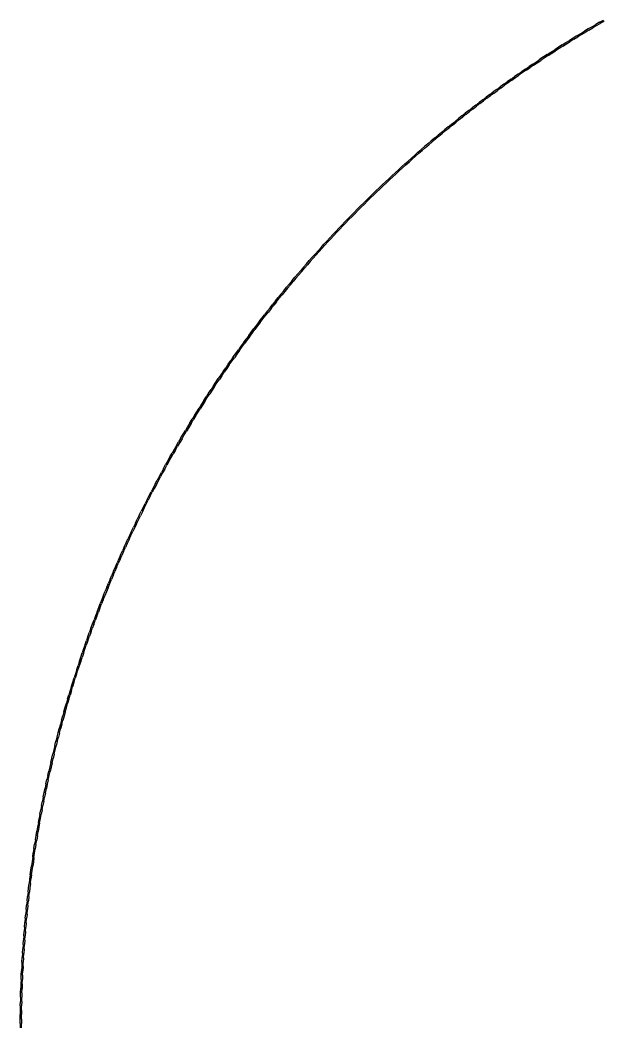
# Model space of a CAD drawing. Header units: metres. Extents: x 2 to 41.4, y 0.9 to 39.
# Drawn here: x 2.025 to 2.375, y 8.046 to 8.652 of the extents above; entities that cross this region are included whole.
import ezdxf

# ---------------------------------------------------------------- set-up
doc = ezdxf.new("R2010")
doc.units = ezdxf.units.M
doc.layers.add('BSA_MATERIAL_SECTION', color=7, linetype='Continuous')

msp = doc.modelspace()

# ---------------------------------------------------------------- linework, layer by layer
at = {"layer": 'BSA_MATERIAL_SECTION'}
for p, q in [((2.37007, 8.6477), (2.37235, 8.64905)), ((2.37464, 8.65037), (2.37235, 8.64905)), ((2.37275, 8.64835), (2.37504, 8.64968)), ((2.37464, 8.65037), (2.37693, 8.6517)), ((2.37733, 8.651), (2.37504, 8.64968)), ((2.36099, 8.64226), (2.36325, 8.64364)), ((2.36366, 8.64295), (2.36141, 8.64158)), ((2.36325, 8.64364), (2.36552, 8.645)), ((2.36366, 8.64295), (2.36593, 8.64431)), ((2.36779, 8.64636), (2.36552, 8.645)), ((2.3682, 8.64567), (2.36593, 8.64431)), ((2.37007, 8.6477), (2.36779, 8.64636)), ((2.3682, 8.64567), (2.37048, 8.64701)), ((2.37275, 8.64835), (2.37048, 8.64701)), ((2.35199, 8.63668), (2.34976, 8.63527)), ((2.35199, 8.63668), (2.35423, 8.63809)), ((2.35242, 8.63601), (2.35466, 8.63742)), ((2.35423, 8.63809), (2.35648, 8.63949)), ((2.35466, 8.63742), (2.3569, 8.63881)), ((2.35873, 8.64088), (2.35648, 8.63949)), ((2.35915, 8.6402), (2.3569, 8.63881)), ((2.36099, 8.64226), (2.35873, 8.64088)), ((2.35915, 8.6402), (2.36141, 8.64158)), ((2.34308, 8.63097), (2.34087, 8.62952)), ((2.34352, 8.6303), (2.34131, 8.62886)), ((2.34308, 8.63097), (2.3453, 8.63241)), ((2.34352, 8.6303), (2.34574, 8.63174)), ((2.3453, 8.63241), (2.34753, 8.63384)), ((2.34574, 8.63174), (2.34796, 8.63317)), ((2.34976, 8.63527), (2.34753, 8.63384)), ((2.35019, 8.6346), (2.34796, 8.63317)), ((2.35242, 8.63601), (2.35019, 8.6346)), ((2.33426, 8.62512), (2.33207, 8.62364)), ((2.33471, 8.62446), (2.33252, 8.62298)), ((2.33426, 8.62512), (2.33646, 8.6266)), ((2.33471, 8.62446), (2.3369, 8.62594)), ((2.33646, 8.6266), (2.33866, 8.62806)), ((2.3369, 8.62594), (2.3391, 8.6274)), ((2.34087, 8.62952), (2.33866, 8.62806)), ((2.34131, 8.62886), (2.3391, 8.6274)), ((2.32553, 8.61914), (2.32336, 8.61763)), ((2.32382, 8.61698), (2.32599, 8.61849)), ((2.32553, 8.61914), (2.3277, 8.62065)), ((2.32815, 8.62), (2.32599, 8.61849)), ((2.32988, 8.62215), (2.3277, 8.62065)), ((2.33034, 8.62149), (2.32815, 8.62)), ((2.32988, 8.62215), (2.33207, 8.62364)), ((2.33034, 8.62149), (2.33252, 8.62298)), ((2.31689, 8.61303), (2.31474, 8.61149)), ((2.31521, 8.61084), (2.31735, 8.61238)), ((2.31689, 8.61303), (2.31903, 8.61458)), ((2.3195, 8.61392), (2.31735, 8.61238)), ((2.3212, 8.6161), (2.31903, 8.61458)), ((2.32166, 8.61545), (2.3195, 8.61392)), ((2.3212, 8.6161), (2.32336, 8.61763)), ((2.32166, 8.61545), (2.32382, 8.61698)), ((2.30834, 8.60679), (2.30621, 8.60521)), ((2.30669, 8.60457), (2.30881, 8.60615)), ((2.30834, 8.60679), (2.31046, 8.60837)), ((2.31094, 8.60772), (2.30881, 8.60615)), ((2.3126, 8.60993), (2.31046, 8.60837)), ((2.31094, 8.60772), (2.31307, 8.60928)), ((2.3126, 8.60993), (2.31474, 8.61149)), ((2.31521, 8.61084), (2.31307, 8.60928)), ((2.29988, 8.60042), (2.29778, 8.59881)), ((2.29988, 8.60042), (2.30198, 8.60203)), ((2.30247, 8.60139), (2.30037, 8.59979)), ((2.3041, 8.60362), (2.30198, 8.60203)), ((2.30247, 8.60139), (2.30458, 8.60298)), ((2.3041, 8.60362), (2.30621, 8.60521)), ((2.30669, 8.60457), (2.30458, 8.60298)), ((2.29153, 8.59392), (2.28945, 8.59228)), ((2.29153, 8.59392), (2.2936, 8.59556)), ((2.2941, 8.59493), (2.29202, 8.5933)), ((2.29569, 8.59719), (2.2936, 8.59556)), ((2.2941, 8.59493), (2.29618, 8.59656)), ((2.29569, 8.59719), (2.29778, 8.59881)), ((2.29827, 8.59818), (2.29618, 8.59656)), ((2.29827, 8.59818), (2.30037, 8.59979)), ((2.28327, 8.5873), (2.28532, 8.58897)), ((2.28582, 8.58835), (2.28377, 8.58668)), ((2.28532, 8.58897), (2.28739, 8.59063)), ((2.28582, 8.58835), (2.28789, 8.59001)), ((2.28945, 8.59228), (2.28739, 8.59063)), ((2.28995, 8.59166), (2.28789, 8.59001)), ((2.28995, 8.59166), (2.29202, 8.5933)), ((2.27511, 8.58056), (2.27714, 8.58226)), ((2.27918, 8.58395), (2.27714, 8.58226)), ((2.27765, 8.58164), (2.27969, 8.58333)), ((2.27918, 8.58395), (2.28122, 8.58563)), ((2.28172, 8.58501), (2.27969, 8.58333)), ((2.28327, 8.5873), (2.28122, 8.58563)), ((2.28172, 8.58501), (2.28377, 8.58668)), ((2.27107, 8.57714), (2.26906, 8.57542)), ((2.26958, 8.57481), (2.27159, 8.57653)), ((2.27107, 8.57714), (2.27309, 8.57886)), ((2.2736, 8.57824), (2.27159, 8.57653)), ((2.27511, 8.58056), (2.27309, 8.57886)), ((2.27563, 8.57994), (2.2736, 8.57824)), ((2.27563, 8.57994), (2.27765, 8.58164)), ((2.26307, 8.57021), (2.26108, 8.56846)), ((2.26307, 8.57021), (2.26506, 8.57196)), ((2.26558, 8.57135), (2.2636, 8.56961)), ((2.26506, 8.57196), (2.26706, 8.57369)), ((2.26558, 8.57135), (2.26758, 8.57308)), ((2.26906, 8.57542), (2.26706, 8.57369)), ((2.26958, 8.57481), (2.26758, 8.57308)), ((2.25517, 8.56316), (2.25714, 8.56494)), ((2.25767, 8.56434), (2.25571, 8.56257)), ((2.25714, 8.56494), (2.25911, 8.5667)), ((2.25767, 8.56434), (2.25964, 8.5661)), ((2.26108, 8.56846), (2.25911, 8.5667)), ((2.26161, 8.56786), (2.25964, 8.5661)), ((2.26161, 8.56786), (2.2636, 8.56961)), ((2.24932, 8.5578), (2.24739, 8.55599)), ((2.25127, 8.55959), (2.24932, 8.5578)), ((2.24986, 8.55721), (2.25181, 8.559)), ((2.25127, 8.55959), (2.25321, 8.56138)), ((2.25375, 8.56079), (2.25181, 8.559)), ((2.25517, 8.56316), (2.25321, 8.56138)), ((2.25375, 8.56079), (2.25571, 8.56257)), ((2.24353, 8.55237), (2.24161, 8.55055)), ((2.24217, 8.54997), (2.24408, 8.55179)), ((2.24353, 8.55237), (2.24545, 8.55419)), ((2.246, 8.55361), (2.24408, 8.55179)), ((2.24545, 8.55419), (2.24739, 8.55599)), ((2.246, 8.55361), (2.24793, 8.55541)), ((2.24986, 8.55721), (2.24793, 8.55541)), ((2.2378, 8.54687), (2.23591, 8.54502)), ((2.23836, 8.5463), (2.23647, 8.54445)), ((2.2378, 8.54687), (2.23971, 8.54871)), ((2.23836, 8.5463), (2.24026, 8.54813)), ((2.24161, 8.55055), (2.23971, 8.54871)), ((2.24217, 8.54997), (2.24026, 8.54813)), ((2.2284, 8.53757), (2.23026, 8.53945)), ((2.23214, 8.54131), (2.23026, 8.53945)), ((2.23083, 8.53888), (2.2327, 8.54074)), ((2.23214, 8.54131), (2.23402, 8.54317)), ((2.23458, 8.5426), (2.2327, 8.54074)), ((2.23402, 8.54317), (2.23591, 8.54502)), ((2.23458, 8.5426), (2.23647, 8.54445)), ((2.22283, 8.53191), (2.22468, 8.5338)), ((2.22653, 8.53569), (2.22468, 8.5338)), ((2.22525, 8.53324), (2.2271, 8.53513)), ((2.2284, 8.53757), (2.22653, 8.53569)), ((2.2271, 8.53513), (2.22896, 8.53701)), ((2.23083, 8.53888), (2.22896, 8.53701)), ((2.21916, 8.52809), (2.21734, 8.52617)), ((2.21792, 8.52562), (2.21974, 8.52754)), ((2.221, 8.53), (2.21916, 8.52809)), ((2.21974, 8.52754), (2.22157, 8.52944)), ((2.221, 8.53), (2.22283, 8.53191)), ((2.22341, 8.53135), (2.22157, 8.52944)), ((2.22525, 8.53324), (2.22341, 8.53135)), ((2.21371, 8.52232), (2.21191, 8.52039)), ((2.21249, 8.51984), (2.2143, 8.52177)), ((2.21371, 8.52232), (2.21552, 8.52425)), ((2.2161, 8.52371), (2.2143, 8.52177)), ((2.21552, 8.52425), (2.21734, 8.52617)), ((2.21792, 8.52562), (2.2161, 8.52371)), ((2.20655, 8.51453), (2.20832, 8.51649)), ((2.20714, 8.51399), (2.20891, 8.51595)), ((2.21011, 8.51844), (2.20832, 8.51649)), ((2.20891, 8.51595), (2.2107, 8.5179)), ((2.21011, 8.51844), (2.21191, 8.52039)), ((2.21249, 8.51984), (2.2107, 8.5179)), ((2.20124, 8.50862), (2.20301, 8.5106)), ((2.20184, 8.50809), (2.2036, 8.51006)), ((2.20477, 8.51257), (2.20301, 8.5106)), ((2.20536, 8.51204), (2.2036, 8.51006)), ((2.20655, 8.51453), (2.20477, 8.51257)), ((2.20714, 8.51399), (2.20536, 8.51204)), ((2.19602, 8.50265), (2.19775, 8.50465)), ((2.19835, 8.50412), (2.19662, 8.50212)), ((2.19775, 8.50465), (2.1995, 8.50664)), ((2.2001, 8.50611), (2.19835, 8.50412)), ((2.20124, 8.50862), (2.1995, 8.50664)), ((2.2001, 8.50611), (2.20184, 8.50809)), ((2.19257, 8.49863), (2.19085, 8.49662)), ((2.19318, 8.49811), (2.19146, 8.4961)), ((2.19257, 8.49863), (2.19428, 8.50065)), ((2.19318, 8.49811), (2.19489, 8.50013)), ((2.19602, 8.50265), (2.19428, 8.50065)), ((2.19489, 8.50013), (2.19662, 8.50212)), ((2.18745, 8.49257), (2.18576, 8.49053)), ((2.18638, 8.49002), (2.18806, 8.49206)), ((2.18915, 8.49459), (2.18745, 8.49257)), ((2.18806, 8.49206), (2.18976, 8.49408)), ((2.18915, 8.49459), (2.19085, 8.49662)), ((2.19146, 8.4961), (2.18976, 8.49408)), ((2.1824, 8.48644), (2.18073, 8.48439)), ((2.18135, 8.48388), (2.18302, 8.48593)), ((2.1824, 8.48644), (2.18407, 8.48849)), ((2.18469, 8.48798), (2.18302, 8.48593)), ((2.18407, 8.48849), (2.18576, 8.49053)), ((2.18638, 8.49002), (2.18469, 8.48798)), ((2.17578, 8.47818), (2.17742, 8.48026)), ((2.17641, 8.47768), (2.17805, 8.47976)), ((2.17908, 8.48232), (2.17742, 8.48026)), ((2.1797, 8.48182), (2.17805, 8.47976)), ((2.17908, 8.48232), (2.18073, 8.48439)), ((2.1797, 8.48182), (2.18135, 8.48388)), ((2.17089, 8.47192), (2.17252, 8.47401)), ((2.17153, 8.47144), (2.17315, 8.47352)), ((2.17414, 8.4761), (2.17252, 8.47401)), ((2.17477, 8.47561), (2.17315, 8.47352)), ((2.17578, 8.47818), (2.17414, 8.4761)), ((2.17641, 8.47768), (2.17477, 8.47561)), ((2.16768, 8.46772), (2.16608, 8.46561)), ((2.16831, 8.46724), (2.16672, 8.46513)), ((2.16929, 8.46982), (2.16768, 8.46772)), ((2.16992, 8.46934), (2.16831, 8.46724)), ((2.16929, 8.46982), (2.17089, 8.47192)), ((2.16992, 8.46934), (2.17153, 8.47144)), ((2.16292, 8.46137), (2.16134, 8.45924)), ((2.16356, 8.46089), (2.16198, 8.45877)), ((2.16292, 8.46137), (2.16449, 8.46349)), ((2.16356, 8.46089), (2.16513, 8.46302)), ((2.16449, 8.46349), (2.16608, 8.46561)), ((2.16513, 8.46302), (2.16672, 8.46513)), ((2.15822, 8.45497), (2.15668, 8.45282)), ((2.15733, 8.45235), (2.15887, 8.4545)), ((2.15978, 8.45711), (2.15822, 8.45497)), ((2.15887, 8.4545), (2.16043, 8.45664)), ((2.15978, 8.45711), (2.16134, 8.45924)), ((2.16198, 8.45877), (2.16043, 8.45664)), ((2.1536, 8.44851), (2.15208, 8.44635)), ((2.1536, 8.44851), (2.15513, 8.45067)), ((2.15578, 8.45021), (2.15426, 8.44805)), ((2.15513, 8.45067), (2.15668, 8.45282)), ((2.15733, 8.45235), (2.15578, 8.45021)), ((2.15056, 8.44418), (2.14905, 8.44201)), ((2.15122, 8.44372), (2.14971, 8.44155)), ((2.15056, 8.44418), (2.15208, 8.44635)), ((2.15122, 8.44372), (2.15273, 8.44589)), ((2.15273, 8.44589), (2.15426, 8.44805)), ((2.14606, 8.43764), (2.14458, 8.43544)), ((2.14672, 8.43719), (2.14525, 8.435)), ((2.14756, 8.43982), (2.14606, 8.43764)), ((2.14672, 8.43719), (2.14822, 8.43937)), ((2.14756, 8.43982), (2.14905, 8.44201)), ((2.14971, 8.44155), (2.14822, 8.43937)), ((2.14164, 8.43104), (2.14018, 8.42884)), ((2.14231, 8.4306), (2.14085, 8.4284)), ((2.14164, 8.43104), (2.14311, 8.43325)), ((2.14231, 8.4306), (2.14377, 8.43281)), ((2.14311, 8.43325), (2.14458, 8.43544)), ((2.14377, 8.43281), (2.14525, 8.435)), ((2.13586, 8.42218), (2.13729, 8.4244)), ((2.13874, 8.42662), (2.13729, 8.4244)), ((2.13796, 8.42397), (2.13941, 8.42618)), ((2.13874, 8.42662), (2.14018, 8.42884)), ((2.14085, 8.4284), (2.13941, 8.42618)), ((2.13444, 8.41995), (2.13302, 8.41771)), ((2.13511, 8.41952), (2.1337, 8.41728)), ((2.13586, 8.42218), (2.13444, 8.41995)), ((2.13654, 8.42175), (2.13511, 8.41952)), ((2.13654, 8.42175), (2.13796, 8.42397)), ((2.13022, 8.41322), (2.12882, 8.41098)), ((2.1309, 8.4128), (2.1295, 8.41056)), ((2.13022, 8.41322), (2.13161, 8.41547)), ((2.1309, 8.4128), (2.13229, 8.41505)), ((2.13161, 8.41547), (2.13302, 8.41771)), ((2.13229, 8.41505), (2.1337, 8.41728)), ((2.12607, 8.40646), (2.12471, 8.40419)), ((2.12675, 8.40604), (2.12539, 8.40378)), ((2.12745, 8.40872), (2.12607, 8.40646)), ((2.12813, 8.4083), (2.12675, 8.40604)), ((2.12745, 8.40872), (2.12882, 8.41098)), ((2.12813, 8.4083), (2.1295, 8.41056)), ((2.122, 8.39964), (2.12335, 8.40192)), ((2.12269, 8.39923), (2.12404, 8.40151)), ((2.12335, 8.40192), (2.12471, 8.40419)), ((2.12404, 8.40151), (2.12539, 8.40378)), ((2.11934, 8.39507), (2.11801, 8.39278)), ((2.1187, 8.39238), (2.12003, 8.39467)), ((2.11934, 8.39507), (2.12066, 8.39736)), ((2.12135, 8.39695), (2.12003, 8.39467)), ((2.122, 8.39964), (2.12066, 8.39736)), ((2.12269, 8.39923), (2.12135, 8.39695)), ((2.1141, 8.38587), (2.11539, 8.38818)), ((2.11539, 8.38818), (2.1167, 8.39048)), ((2.11609, 8.38778), (2.1174, 8.39008)), ((2.11801, 8.39278), (2.1167, 8.39048)), ((2.1187, 8.39238), (2.1174, 8.39008)), ((2.11154, 8.38124), (2.11281, 8.38356)), ((2.11224, 8.38085), (2.11351, 8.38317)), ((2.1141, 8.38587), (2.11281, 8.38356)), ((2.1148, 8.38548), (2.11351, 8.38317)), ((2.1148, 8.38548), (2.11609, 8.38778)), ((2.10901, 8.37659), (2.10775, 8.37426)), ((2.10846, 8.37388), (2.10971, 8.37621)), ((2.10901, 8.37659), (2.11026, 8.37892)), ((2.11096, 8.37854), (2.10971, 8.37621)), ((2.11154, 8.38124), (2.11026, 8.37892)), ((2.11224, 8.38085), (2.11096, 8.37854)), ((2.10651, 8.37192), (2.10527, 8.36958)), ((2.10722, 8.37155), (2.10598, 8.36921)), ((2.10651, 8.37192), (2.10775, 8.37426)), ((2.10722, 8.37155), (2.10846, 8.37388)), ((2.10163, 8.36253), (2.10283, 8.36489)), ((2.10354, 8.36452), (2.10234, 8.36217)), ((2.10283, 8.36489), (2.10405, 8.36724)), ((2.10354, 8.36452), (2.10476, 8.36687)), ((2.10527, 8.36958), (2.10405, 8.36724)), ((2.10598, 8.36921), (2.10476, 8.36687)), ((2.09924, 8.35781), (2.09805, 8.35544)), ((2.09924, 8.35781), (2.10042, 8.36018)), ((2.09995, 8.35745), (2.10114, 8.35981)), ((2.10163, 8.36253), (2.10042, 8.36018)), ((2.10114, 8.35981), (2.10234, 8.36217)), ((2.09689, 8.35307), (2.09572, 8.35069)), ((2.09644, 8.35034), (2.0976, 8.35272)), ((2.09689, 8.35307), (2.09805, 8.35544)), ((2.09877, 8.35509), (2.0976, 8.35272)), ((2.09995, 8.35745), (2.09877, 8.35509)), ((2.09229, 8.34353), (2.09342, 8.34593)), ((2.09414, 8.34558), (2.09301, 8.34319)), ((2.09457, 8.34831), (2.09342, 8.34593)), ((2.09529, 8.34796), (2.09414, 8.34558)), ((2.09457, 8.34831), (2.09572, 8.35069)), ((2.09529, 8.34796), (2.09644, 8.35034)), ((2.09116, 8.34114), (2.09004, 8.33874)), ((2.09077, 8.33841), (2.09188, 8.3408)), ((2.09229, 8.34353), (2.09116, 8.34114)), ((2.09188, 8.3408), (2.09301, 8.34319)), ((2.08784, 8.33393), (2.08674, 8.33152)), ((2.08747, 8.3312), (2.08856, 8.3336)), ((2.08784, 8.33393), (2.08893, 8.33634)), ((2.08966, 8.33601), (2.08856, 8.3336)), ((2.08893, 8.33634), (2.09004, 8.33874)), ((2.09077, 8.33841), (2.08966, 8.33601)), ((2.08566, 8.32911), (2.08459, 8.32669)), ((2.08532, 8.32637), (2.08639, 8.32878)), ((2.08566, 8.32911), (2.08674, 8.33152)), ((2.08747, 8.3312), (2.08639, 8.32878)), ((2.08143, 8.31941), (2.08247, 8.32184)), ((2.0832, 8.32152), (2.08216, 8.31909)), ((2.08247, 8.32184), (2.08353, 8.32426)), ((2.0832, 8.32152), (2.08426, 8.32394)), ((2.08459, 8.32669), (2.08353, 8.32426)), ((2.08532, 8.32637), (2.08426, 8.32394)), ((2.07937, 8.31453), (2.08039, 8.31697)), ((2.08113, 8.31666), (2.08011, 8.31422)), ((2.08143, 8.31941), (2.08039, 8.31697)), ((2.08113, 8.31666), (2.08216, 8.31909)), ((2.07734, 8.30964), (2.07634, 8.30719)), ((2.07808, 8.30934), (2.07708, 8.30689)), ((2.07734, 8.30964), (2.07835, 8.31209)), ((2.07808, 8.30934), (2.07908, 8.31178)), ((2.07937, 8.31453), (2.07835, 8.31209)), ((2.07908, 8.31178), (2.08011, 8.31422)), ((2.07535, 8.30474), (2.07437, 8.30228)), ((2.07511, 8.30199), (2.0761, 8.30444)), ((2.07535, 8.30474), (2.07634, 8.30719)), ((2.07708, 8.30689), (2.0761, 8.30444)), ((2.07149, 8.29488), (2.07244, 8.29735)), ((2.07318, 8.29707), (2.07224, 8.2946)), ((2.07244, 8.29735), (2.0734, 8.29982)), ((2.07318, 8.29707), (2.07415, 8.29953)), ((2.07437, 8.30228), (2.0734, 8.29982)), ((2.07511, 8.30199), (2.07415, 8.29953)), ((2.07054, 8.29241), (2.06961, 8.28994)), ((2.07129, 8.29213), (2.07036, 8.28965)), ((2.07149, 8.29488), (2.07054, 8.29241)), ((2.07129, 8.29213), (2.07224, 8.2946)), ((2.06777, 8.28497), (2.06686, 8.28249)), ((2.06777, 8.28497), (2.06868, 8.28746)), ((2.06943, 8.28718), (2.06852, 8.2847)), ((2.06868, 8.28746), (2.06961, 8.28994)), ((2.06943, 8.28718), (2.07036, 8.28965)), ((2.06597, 8.28), (2.06508, 8.27751)), ((2.06583, 8.27724), (2.06672, 8.27973)), ((2.06597, 8.28), (2.06686, 8.28249)), ((2.06761, 8.28222), (2.06672, 8.27973)), ((2.06761, 8.28222), (2.06852, 8.2847)), ((2.06421, 8.27501), (2.06333, 8.27251)), ((2.06409, 8.27225), (2.06496, 8.27474)), ((2.06421, 8.27501), (2.06508, 8.27751)), ((2.06583, 8.27724), (2.06496, 8.27474)), ((2.06079, 8.26499), (2.06163, 8.2675)), ((2.06155, 8.26474), (2.06238, 8.26724)), ((2.06163, 8.2675), (2.06248, 8.27)), ((2.06324, 8.26975), (2.06238, 8.26724)), ((2.06333, 8.27251), (2.06248, 8.27)), ((2.06324, 8.26975), (2.06409, 8.27225)), ((2.05914, 8.25996), (2.05996, 8.26248)), ((2.06072, 8.26223), (2.0599, 8.25971)), ((2.06079, 8.26499), (2.05996, 8.26248)), ((2.06155, 8.26474), (2.06072, 8.26223)), ((2.05673, 8.2524), (2.05753, 8.25492)), ((2.0575, 8.25216), (2.05829, 8.25468)), ((2.05833, 8.25744), (2.05753, 8.25492)), ((2.05909, 8.2572), (2.05829, 8.25468)), ((2.05914, 8.25996), (2.05833, 8.25744)), ((2.05909, 8.2572), (2.0599, 8.25971)), ((2.05595, 8.24987), (2.05518, 8.24734)), ((2.05594, 8.24711), (2.05672, 8.24963)), ((2.05595, 8.24987), (2.05673, 8.2524)), ((2.0575, 8.25216), (2.05672, 8.24963)), ((2.05366, 8.24227), (2.05442, 8.2448)), ((2.05518, 8.24734), (2.05442, 8.2448)), ((2.05443, 8.24204), (2.05518, 8.24457)), ((2.05594, 8.24711), (2.05518, 8.24457)), ((2.05146, 8.23464), (2.05218, 8.23719)), ((2.05218, 8.23719), (2.05292, 8.23973)), ((2.05223, 8.23442), (2.05295, 8.23697)), ((2.05366, 8.24227), (2.05292, 8.23973)), ((2.05295, 8.23697), (2.05369, 8.2395)), ((2.05443, 8.24204), (2.05369, 8.2395)), ((2.05004, 8.22954), (2.05074, 8.23209)), ((2.05146, 8.23464), (2.05074, 8.23209)), ((2.05151, 8.23188), (2.05081, 8.22933)), ((2.05223, 8.23442), (2.05151, 8.23188)), ((2.04797, 8.22188), (2.04866, 8.22443)), ((2.04934, 8.22699), (2.04866, 8.22443)), ((2.04875, 8.22167), (2.04943, 8.22423)), ((2.05004, 8.22954), (2.04934, 8.22699)), ((2.05011, 8.22678), (2.04943, 8.22423)), ((2.05011, 8.22678), (2.05081, 8.22933)), ((2.04731, 8.21931), (2.04665, 8.21675)), ((2.04731, 8.21931), (2.04797, 8.22188)), ((2.04743, 8.21656), (2.04809, 8.21911)), ((2.04875, 8.22167), (2.04809, 8.21911)), ((2.04601, 8.21419), (2.04536, 8.21162)), ((2.04601, 8.21419), (2.04665, 8.21675)), ((2.04614, 8.21143), (2.04678, 8.21399)), ((2.04743, 8.21656), (2.04678, 8.21399)), ((2.04351, 8.2039), (2.04412, 8.20648)), ((2.04412, 8.20648), (2.04474, 8.20905)), ((2.04429, 8.20372), (2.0449, 8.20629)), ((2.04536, 8.21162), (2.04474, 8.20905)), ((2.04552, 8.20886), (2.0449, 8.20629)), ((2.04552, 8.20886), (2.04614, 8.21143)), ((2.04291, 8.20132), (2.04232, 8.19874)), ((2.04351, 8.2039), (2.04291, 8.20132)), ((2.04369, 8.20114), (2.0431, 8.19857)), ((2.04429, 8.20372), (2.04369, 8.20114)), ((2.04174, 8.19616), (2.04117, 8.19358)), ((2.04174, 8.19616), (2.04232, 8.19874)), ((2.04196, 8.19341), (2.04252, 8.19599)), ((2.04252, 8.19599), (2.0431, 8.19857)), ((2.03952, 8.18581), (2.04006, 8.1884)), ((2.04061, 8.19099), (2.04006, 8.1884)), ((2.0403, 8.18565), (2.04085, 8.18824)), ((2.04061, 8.19099), (2.04117, 8.19358)), ((2.04139, 8.19082), (2.04085, 8.18824)), ((2.04196, 8.19341), (2.04139, 8.19082)), ((2.03899, 8.18322), (2.03847, 8.18063)), ((2.03899, 8.18322), (2.03952, 8.18581)), ((2.03925, 8.18047), (2.03978, 8.18306)), ((2.0403, 8.18565), (2.03978, 8.18306)), ((2.03796, 8.17803), (2.03745, 8.17543)), ((2.03796, 8.17803), (2.03847, 8.18063)), ((2.03824, 8.17528), (2.03874, 8.17788)), ((2.03925, 8.18047), (2.03874, 8.17788)), ((2.03601, 8.16762), (2.03648, 8.17023)), ((2.03697, 8.17283), (2.03648, 8.17023)), ((2.0368, 8.16748), (2.03727, 8.17008)), ((2.03697, 8.17283), (2.03745, 8.17543)), ((2.03727, 8.17008), (2.03775, 8.17268)), ((2.03824, 8.17528), (2.03775, 8.17268)), ((2.03554, 8.16502), (2.0351, 8.16241)), ((2.03601, 8.16762), (2.03554, 8.16502)), ((2.03633, 8.16488), (2.03589, 8.16228)), ((2.0368, 8.16748), (2.03633, 8.16488)), ((2.03422, 8.15719), (2.03465, 8.1598)), ((2.03465, 8.1598), (2.0351, 8.16241)), ((2.03544, 8.15967), (2.03501, 8.15706)), ((2.03544, 8.15967), (2.03589, 8.16228)), ((2.03339, 8.15197), (2.03298, 8.14935)), ((2.03339, 8.15197), (2.03379, 8.15458)), ((2.03377, 8.14923), (2.03418, 8.15184)), ((2.03422, 8.15719), (2.03379, 8.15458)), ((2.03458, 8.15445), (2.03418, 8.15184)), ((2.03458, 8.15445), (2.03501, 8.15706)), ((2.03259, 8.14673), (2.0322, 8.14412)), ((2.03259, 8.14673), (2.03298, 8.14935)), ((2.03338, 8.14662), (2.03299, 8.144)), ((2.03338, 8.14662), (2.03377, 8.14923)), ((2.03146, 8.13888), (2.03183, 8.1415)), ((2.0322, 8.14412), (2.03183, 8.1415)), ((2.03226, 8.13877), (2.03263, 8.14138)), ((2.03299, 8.144), (2.03263, 8.14138)), ((2.03077, 8.13363), (2.03044, 8.131)), ((2.03112, 8.13625), (2.03077, 8.13363)), ((2.03112, 8.13625), (2.03146, 8.13888)), ((2.03123, 8.1309), (2.03156, 8.13353)), ((2.03191, 8.13615), (2.03156, 8.13353)), ((2.03191, 8.13615), (2.03226, 8.13877)), ((2.0298, 8.12575), (2.03011, 8.12838)), ((2.03011, 8.12838), (2.03044, 8.131)), ((2.0309, 8.12828), (2.0306, 8.12566)), ((2.03123, 8.1309), (2.0309, 8.12828)), ((2.0292, 8.12049), (2.02949, 8.12312)), ((2.0298, 8.12575), (2.02949, 8.12312)), ((2.03029, 8.12303), (2.03, 8.1204)), ((2.03029, 8.12303), (2.0306, 8.12566)), ((2.02864, 8.11523), (2.02837, 8.1126)), ((2.02864, 8.11523), (2.02891, 8.11786)), ((2.0292, 8.12049), (2.02891, 8.11786)), ((2.02917, 8.11252), (2.02944, 8.11515)), ((2.02971, 8.11778), (2.02944, 8.11515)), ((2.02971, 8.11778), (2.03, 8.1204)), ((2.02813, 8.10996), (2.02788, 8.10733)), ((2.02813, 8.10996), (2.02837, 8.1126)), ((2.02867, 8.10726), (2.02892, 8.10989)), ((2.02917, 8.11252), (2.02892, 8.10989)), ((2.02765, 8.10469), (2.02742, 8.10206)), ((2.02765, 8.10469), (2.02788, 8.10733)), ((2.02821, 8.10199), (2.02844, 8.10462)), ((2.02867, 8.10726), (2.02844, 8.10462)), ((2.02721, 8.09942), (2.027, 8.09678)), ((2.02721, 8.09942), (2.02742, 8.10206)), ((2.0278, 8.09672), (2.028, 8.09935)), ((2.02821, 8.10199), (2.028, 8.09935)), ((2.02645, 8.08886), (2.02662, 8.0915)), ((2.02681, 8.09414), (2.02662, 8.0915)), ((2.02681, 8.09414), (2.027, 8.09678)), ((2.02742, 8.09145), (2.02725, 8.08881)), ((2.02742, 8.09145), (2.02761, 8.09408)), ((2.0278, 8.09672), (2.02761, 8.09408)), ((2.02613, 8.08358), (2.02628, 8.08622)), ((2.02645, 8.08886), (2.02628, 8.08622)), ((2.02708, 8.08617), (2.02693, 8.08353)), ((2.02708, 8.08617), (2.02725, 8.08881)), ((2.02598, 8.08094), (2.02585, 8.07829)), ((2.02613, 8.08358), (2.02598, 8.08094)), ((2.02678, 8.08089), (2.02665, 8.07825)), ((2.02678, 8.08089), (2.02693, 8.08353)), ((2.02561, 8.07301), (2.0255, 8.07036)), ((2.02561, 8.07301), (2.02572, 8.07565)), ((2.02572, 8.07565), (2.02585, 8.07829)), ((2.0263, 8.07033), (2.02641, 8.07297)), ((2.02652, 8.07561), (2.02641, 8.07297)), ((2.02652, 8.07561), (2.02665, 8.07825)), ((2.02532, 8.06507), (2.02541, 8.06772)), ((2.0255, 8.07036), (2.02541, 8.06772)), ((2.02612, 8.06505), (2.02621, 8.06769)), ((2.0263, 8.07033), (2.02621, 8.06769)), ((2.02525, 8.06243), (2.02518, 8.05978)), ((2.02525, 8.06243), (2.02532, 8.06507)), ((2.02598, 8.05976), (2.02605, 8.06241)), ((2.02612, 8.06505), (2.02605, 8.06241)), ((2.02508, 8.05449), (2.02505, 8.05184)), ((2.02513, 8.05714), (2.02508, 8.05449)), ((2.02513, 8.05714), (2.02518, 8.05978)), ((2.02588, 8.05448), (2.02585, 8.05184)), ((2.02588, 8.05448), (2.02593, 8.05712)), ((2.02598, 8.05976), (2.02593, 8.05712)), ((2.02501, 8.04655), (2.02502, 8.0492)), ((2.02502, 8.0492), (2.02505, 8.05184)), ((2.02582, 8.04919), (2.02581, 8.04655)), ((2.02582, 8.04919), (2.02585, 8.05184)), ((2.02501, 8.04655), (2.025, 8.04391)), ((2.0258, 8.04391), (2.02581, 8.04655))]:
    msp.add_line(p, q, dxfattribs=at)

doc.saveas('drawing.dxf')
